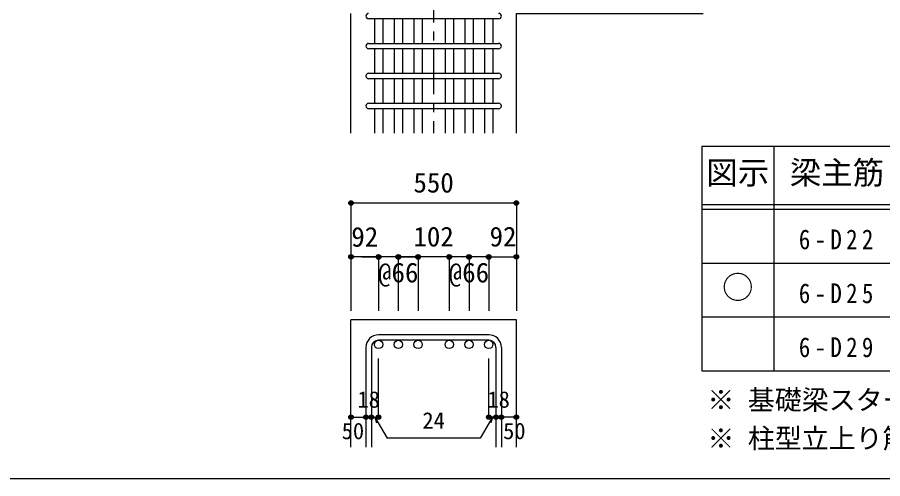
# Model space of a CAD drawing. Units: millimetres at full size, sheet at 1:30; details may follow other scales. Extents: x -5973 to 5954, y -4195 to 4201.
# Drawn here: x -837 to 2051, y 3 to 1543 of the extents above; entities that cross this region are included whole.
import ezdxf
from ezdxf.enums import TextEntityAlignment as Align

# ---------------------------------------------------------------- set-up
doc = ezdxf.new("R2010")
doc.units = ezdxf.units.MM
doc.header["$LTSCALE"] = 30
doc.header["$PDMODE"] = 32
doc.header["$PDSIZE"] = 15
doc.linetypes.add('CHAIN1', pattern=[8, 5, -1, 1, -1])
for name, color, linetype in [('0-1_躯体線', 2, 'Continuous'), ('0-5_基礎梁筋', 7, 'Continuous'), ('0-6_スタラップ筋', 7, 'Continuous'), ('0-D_寸法', 4, 'Continuous'), ('6-7_文字', 7, 'Continuous'), ('6-E_枠', 7, 'Continuous'), ('F-0_枠', 6, 'Continuous')]:
    doc.layers.add(name, color=color, linetype=linetype)
doc.styles.add('ＭＳ ゴシック', font='')
doc.styles.get('ＭＳ ゴシック').set_extended_font_data('MS Gothic')

msp = doc.modelspace()

# ---------------------------------------------------------------- linework, layer by layer
at = {"layer": '0-1_躯体線'}
for p, q in [((276.44, 1156.03), (276.44, 1556.03)), ((276.44, 108.3), (276.44, 533.3)), ((828.44, 533.3), (276.44, 533.3)), ((828.44, 108.3), (828.44, 533.3))]:
    msp.add_line(p, q, dxfattribs=at)
msp.add_lwpolyline([(828.44, 1156.03), (828.44, 1556.03), (1452.44, 1556.03)], dxfattribs=at)
at = {"layer": '0-5_基礎梁筋'}
for p, q in [((354.44, 1538.03), (354.44, 1456.03)), ((382.44, 1538.03), (382.44, 1456.03)), ((420.44, 1538.03), (420.44, 1456.03)), ((448.44, 1538.03), (448.44, 1456.03)), ((486.44, 1538.03), (486.44, 1456.03)), ((514.44, 1538.03), (514.44, 1456.03)), ((590.44, 1538.03), (590.44, 1456.03)), ((618.44, 1538.03), (618.44, 1456.03)), ((656.44, 1538.03), (656.44, 1456.03)), ((684.44, 1538.03), (684.44, 1456.03)), ((722.44, 1538.03), (722.44, 1456.03)), ((750.44, 1538.03), (750.44, 1456.03)), ((354.44, 1438.03), (354.44, 1356.03)), ((382.44, 1438.03), (382.44, 1356.03)), ((420.44, 1438.03), (420.44, 1356.03)), ((448.44, 1438.03), (448.44, 1356.03)), ((486.44, 1438.03), (486.44, 1356.03)), ((514.44, 1438.03), (514.44, 1356.03)), ((590.44, 1438.03), (590.44, 1356.03)), ((618.44, 1438.03), (618.44, 1356.03)), ((656.44, 1438.03), (656.44, 1356.03)), ((684.44, 1438.03), (684.44, 1356.03)), ((722.44, 1438.03), (722.44, 1356.03)), ((750.44, 1438.03), (750.44, 1356.03)), ((354.44, 1338.03), (354.44, 1256.03)), ((382.44, 1338.03), (382.44, 1256.03)), ((420.44, 1338.03), (420.44, 1256.03)), ((448.44, 1338.03), (448.44, 1256.03)), ((486.44, 1338.03), (486.44, 1256.03)), ((514.44, 1338.03), (514.44, 1256.03)), ((590.44, 1338.03), (590.44, 1256.03)), ((618.44, 1338.03), (618.44, 1256.03)), ((656.44, 1338.03), (656.44, 1256.03)), ((684.44, 1338.03), (684.44, 1256.03)), ((722.44, 1338.03), (722.44, 1256.03)), ((750.44, 1338.03), (750.44, 1256.03)), ((354.44, 1238.03), (354.44, 1156.03)), ((382.44, 1238.03), (382.44, 1156.03)), ((420.44, 1238.03), (420.44, 1156.03)), ((448.44, 1238.03), (448.44, 1156.03)), ((486.44, 1238.03), (486.44, 1156.03)), ((514.44, 1238.03), (514.44, 1156.03)), ((590.44, 1238.03), (590.44, 1156.03)), ((618.44, 1238.03), (618.44, 1156.03)), ((656.44, 1238.03), (656.44, 1156.03)), ((684.44, 1238.03), (684.44, 1156.03)), ((722.44, 1238.03), (722.44, 1156.03)), ((750.44, 1238.03), (750.44, 1156.03))]:
    msp.add_line(p, q, dxfattribs=at)
at = {"layer": '0-5_基礎梁筋', "color": 3}
for centre in [(368.44, 451.3), (434.44, 451.3), (500.44, 451.3), (604.44, 451.3), (670.44, 451.3), (736.44, 451.3)]:
    msp.add_circle(centre, 14, dxfattribs=at)
at = {"layer": '0-6_スタラップ筋'}
for p, q in [((769.44, 1538.03), (335.44, 1538.03)), ((335.44, 1456.03), (769.44, 1456.03)), ((769.44, 1438.03), (335.44, 1438.03)), ((335.44, 1356.03), (769.44, 1356.03)), ((769.44, 1338.03), (335.44, 1338.03)), ((335.44, 1256.03), (769.44, 1256.03)), ((769.44, 1238.03), (335.44, 1238.03)), ((736.44, 483.3), (368.44, 483.3)), ((736.44, 465.3), (368.44, 465.3)), ((326.44, 441.3), (326.44, 108.3)), ((344.44, 441.3), (344.44, 108.3)), ((760.44, 441.3), (760.44, 108.3)), ((778.44, 441.3), (778.44, 108.3))]:
    msp.add_line(p, q, dxfattribs=at)
for centre, radius, start, end in [((335.44, 1547.03), 9, 90, 270), ((769.44, 1547.03), 9, 270, 90), ((335.44, 1447.03), 9, 90, 270), ((769.44, 1447.03), 9, 270, 90), ((335.44, 1347.03), 9, 90, 270), ((769.44, 1347.03), 9, 270, 90), ((335.44, 1247.03), 9, 90, 270), ((769.44, 1247.03), 9, 270, 90), ((368.44, 441.3), 42, 90, 180), ((368.44, 441.3), 24, 90, 180), ((736.44, 441.3), 42, 0, 90), ((736.44, 441.3), 24, 0, 90)]:
    msp.add_arc(centre, radius, start, end, dxfattribs=at)
at = {"layer": '0-D_寸法', "linetype": 'CHAIN1'}
msp.add_line((552.44, 3356.03), (552.44, 1156.03), dxfattribs=at)
at = {"layer": '0-D_寸法'}
for p, q in [((276.44, 923.3), (276.44, 743.3)), ((276.44, 923.3), (828.44, 923.3)), ((828.44, 923.3), (828.44, 743.3)), ((276.44, 743.3), (276.44, 563.3)), ((362.44, 743.3), (276.44, 743.3)), ((312.47, 743.3), (368.44, 743.3)), ((368.44, 743.3), (368.44, 563.3)), ((434.44, 743.3), (434.44, 563.3)), ((434.44, 743.3), (500.44, 743.3)), ((500.44, 743.3), (500.44, 563.3)), ((604.44, 743.3), (604.44, 563.3)), ((670.44, 743.3), (670.44, 563.3)), ((736.44, 743.3), (736.44, 563.3)), ((742.44, 743.3), (828.44, 743.3)), ((828.44, 743.3), (828.44, 563.3)), ((368.44, 208.3), (368.44, 404.39)), ((736.44, 208.3), (736.44, 404.39)), ((276.44, 208.3), (326.44, 208.3)), ((326.44, 208.3), (344.44, 208.3)), ((344.44, 208.3), (368.44, 208.3)), ((356.44, 208.3), (396.89, 138.24)), ((356.44, 208.3), (361.61, 188.98)), ((748.44, 208.3), (707.99, 138.24)), ((760.44, 208.3), (736.44, 208.3)), ((748.44, 208.3), (743.26, 188.98)), ((778.44, 208.3), (760.44, 208.3)), ((828.44, 208.3), (778.44, 208.3)), ((707.99, 138.24), (396.89, 138.24))]:
    msp.add_line(p, q, dxfattribs=at)
for points in [[(604.44, 743.3), (486.44, 743.3), (368.44, 743.3)], [(736.44, 743.3), (670.44, 743.3), (604.44, 743.3)]]:
    msp.add_lwpolyline(points, dxfattribs=at)
for centre, radius in [((276.44, 923.3), 7.2), ((276.44, 923.3), 6.4), ((276.44, 923.3), 5.6), ((276.44, 923.3), 4.8), ((276.44, 923.3), 4), ((276.44, 923.3), 3.2), ((276.44, 923.3), 2.4), ((276.44, 923.3), 1.6), ((828.44, 923.3), 7.2), ((828.44, 923.3), 6.4), ((828.44, 923.3), 5.6), ((828.44, 923.3), 4.8), ((828.44, 923.3), 4), ((828.44, 923.3), 3.2), ((828.44, 923.3), 2.4), ((828.44, 923.3), 1.6), ((276.44, 923.3), 0.8), ((828.44, 923.3), 0.8), ((368.44, 743.3), 8), ((434.44, 743.3), 8), ((500.44, 743.3), 8), ((604.44, 743.3), 8), ((670.44, 743.3), 8), ((736.44, 743.3), 8), ((276.44, 743.3), 7.2), ((276.44, 743.3), 6.4), ((276.44, 743.3), 5.6), ((276.44, 743.3), 4.8), ((276.44, 743.3), 4), ((276.44, 743.3), 3.2), ((276.44, 743.3), 2.4), ((276.44, 743.3), 1.6), ((276.44, 743.3), 0.8), ((368.44, 743.3), 7.2), ((368.44, 743.3), 6.4), ((368.44, 743.3), 5.6), ((368.44, 743.3), 4.8), ((368.44, 743.3), 4), ((368.44, 743.3), 3.2), ((368.44, 743.3), 2.4), ((368.44, 743.3), 1.6), ((368.44, 743.3), 0.8), ((434.44, 743.3), 7.2), ((434.44, 743.3), 6.4), ((434.44, 743.3), 5.6), ((434.44, 743.3), 4.8), ((434.44, 743.3), 4), ((434.44, 743.3), 3.2), ((434.44, 743.3), 2.4), ((434.44, 743.3), 1.6), ((434.44, 743.3), 0.8), ((500.44, 743.3), 7.2), ((500.44, 743.3), 6.4), ((500.44, 743.3), 5.6), ((500.44, 743.3), 4.8), ((500.44, 743.3), 4), ((500.44, 743.3), 3.2), ((500.44, 743.3), 2.4), ((500.44, 743.3), 1.6), ((500.44, 743.3), 0.8), ((604.44, 743.3), 7.2), ((604.44, 743.3), 6.4), ((604.44, 743.3), 5.6), ((604.44, 743.3), 4.8), ((604.44, 743.3), 4), ((604.44, 743.3), 3.2), ((604.44, 743.3), 2.4), ((604.44, 743.3), 1.6), ((604.44, 743.3), 0.8), ((670.44, 743.3), 7.2), ((670.44, 743.3), 6.4), ((670.44, 743.3), 5.6), ((670.44, 743.3), 4.8), ((670.44, 743.3), 4), ((670.44, 743.3), 3.2), ((670.44, 743.3), 2.4), ((670.44, 743.3), 1.6), ((670.44, 743.3), 0.8), ((736.44, 743.3), 7.2), ((736.44, 743.3), 6.4), ((736.44, 743.3), 5.6), ((736.44, 743.3), 4.8), ((736.44, 743.3), 4), ((736.44, 743.3), 3.2), ((736.44, 743.3), 2.4), ((736.44, 743.3), 1.6), ((736.44, 743.3), 0.8), ((828.44, 743.3), 7.2), ((828.44, 743.3), 6.4), ((828.44, 743.3), 5.6), ((828.44, 743.3), 4.8), ((828.44, 743.3), 4), ((828.44, 743.3), 3.2), ((828.44, 743.3), 2.4), ((828.44, 743.3), 1.6), ((828.44, 743.3), 0.8), ((276.44, 208.3), 4), ((276.44, 208.3), 3.6), ((276.44, 208.3), 3.2), ((276.44, 208.3), 2.8), ((276.44, 208.3), 2.4), ((276.44, 208.3), 2), ((276.44, 208.3), 1.6), ((276.44, 208.3), 1.2), ((276.44, 208.3), 0.8), ((276.44, 208.3), 0.4), ((326.44, 208.3), 4), ((326.44, 208.3), 3.6), ((326.44, 208.3), 3.2), ((326.44, 208.3), 2.8), ((326.44, 208.3), 2.4), ((326.44, 208.3), 2), ((326.44, 208.3), 1.6), ((326.44, 208.3), 1.2), ((326.44, 208.3), 0.8), ((326.44, 208.3), 0.4), ((344.44, 208.3), 4), ((344.44, 208.3), 3.6), ((344.44, 208.3), 3.2), ((344.44, 208.3), 2.8), ((344.44, 208.3), 2.4), ((344.44, 208.3), 2), ((344.44, 208.3), 1.6), ((344.44, 208.3), 1.2), ((344.44, 208.3), 0.8), ((344.44, 208.3), 0.4), ((368.44, 208.3), 4), ((368.44, 208.3), 3.6), ((368.44, 208.3), 3.2), ((368.44, 208.3), 2.8), ((368.44, 208.3), 2.4), ((368.44, 208.3), 2), ((368.44, 208.3), 1.6), ((368.44, 208.3), 1.2), ((368.44, 208.3), 0.8), ((368.44, 208.3), 0.4), ((736.44, 208.3), 4), ((736.44, 208.3), 3.6), ((736.44, 208.3), 3.2), ((736.44, 208.3), 2.8), ((736.44, 208.3), 2.4), ((736.44, 208.3), 2), ((736.44, 208.3), 1.6), ((736.44, 208.3), 1.2), ((736.44, 208.3), 0.8), ((736.44, 208.3), 0.4), ((760.44, 208.3), 4), ((760.44, 208.3), 3.6), ((760.44, 208.3), 3.2), ((760.44, 208.3), 2.8), ((760.44, 208.3), 2.4), ((760.44, 208.3), 2), ((760.44, 208.3), 1.6), ((760.44, 208.3), 1.2), ((760.44, 208.3), 0.8), ((760.44, 208.3), 0.4), ((778.44, 208.3), 4), ((778.44, 208.3), 3.6), ((778.44, 208.3), 3.2), ((778.44, 208.3), 2.8), ((778.44, 208.3), 2.4), ((778.44, 208.3), 2), ((778.44, 208.3), 1.6), ((778.44, 208.3), 1.2), ((778.44, 208.3), 0.8), ((778.44, 208.3), 0.4), ((828.44, 208.3), 4), ((828.44, 208.3), 3.6), ((828.44, 208.3), 3.2), ((828.44, 208.3), 2.8), ((828.44, 208.3), 2.4), ((828.44, 208.3), 2), ((828.44, 208.3), 1.6), ((828.44, 208.3), 1.2), ((828.44, 208.3), 0.8), ((828.44, 208.3), 0.4)]:
    msp.add_circle(centre, radius, dxfattribs=at)
at = {"layer": '0-D_寸法', "color": 7}
for p in [(276.44, 923.3), (828.44, 923.3), (276.44, 743.3), (368.44, 743.3), (368.44, 743.3), (434.44, 743.3), (434.44, 743.3), (500.44, 743.3), (500.44, 743.3), (604.44, 743.3), (604.44, 743.3), (670.44, 743.3), (670.44, 743.3), (736.44, 743.3), (736.44, 743.3), (828.44, 743.3), (276.44, 208.3), (326.44, 208.3), (344.44, 208.3), (368.44, 208.3), (368.44, 208.3), (736.44, 208.3), (736.44, 208.3), (760.44, 208.3), (778.44, 208.3), (828.44, 208.3)]:
    msp.add_point(p, dxfattribs=at)
at = {"layer": '6-E_枠', "color": 3}
for p, q in [((1447.71, 1112.77), (1447.71, 362.77)), ((1447.71, 1112.77), (3610.24, 1112.77)), ((1447.71, 362.77), (3610.24, 362.77))]:
    msp.add_line(p, q, dxfattribs=at)
at = {"layer": '6-E_枠'}
for p, q in [((1687.71, 1112.77), (1687.71, 362.77)), ((1447.71, 917.77), (3610.24, 917.77)), ((1447.71, 902.77), (3610.24, 902.77)), ((1447.71, 722.77), (3610.24, 722.77)), ((1447.71, 542.77), (3610.24, 542.77))]:
    msp.add_line(p, q, dxfattribs=at)
at = {"layer": 'F-0_枠', "color": 2}
msp.add_line((3723.6, 2.95), (-5972.88, 2.95), dxfattribs=at)

# ---------------------------------------------------------------- texts
at = {"layer": '0-D_寸法', "style": 'ＭＳ ゴシック'}
for s, height, p in [('550', 65.98, (484.94, 938.3)), ('92', 65.98, (277.55, 757.48)), ('102', 65.98, (484.94, 758.3)), ('92', 65.98, (739.15, 758.24)), ('@66', 65.98, (366.94, 638.3)), ('@66', 65.98, (602.94, 638.3)), ('18', 54.99, (297.94, 223.3)), ('18', 54.99, (731.94, 223.3)), ('24', 54.99, (514.94, 153.24)), ('50', 54.99, (245.44, 118.3)), ('50', 54.99, (784.44, 118.3))]:
    msp.add_text(s, height=height, dxfattribs=at).set_placement(p, align=Align.BOTTOM_LEFT)
at = {"layer": '6-7_文字', "color": 2, "style": 'ＭＳ ゴシック'}
for s, p in [('図示', (1462.71, 962.77)), ('梁主筋', (1741.48, 962.77)), ('○', (1515.21, 580.27))]:
    msp.add_text(s, height=76.98, dxfattribs=at).set_placement(p, align=Align.BOTTOM_LEFT)
at = {"layer": '6-7_文字', "style": 'ＭＳ ゴシック'}
for s, p in [('※ 基礎梁スターラップ     D16 @100', (1466.27, 213.19)), ('※ 柱型立上り筋●は引張側領域時', (1466.27, 84.68))]:
    msp.add_text(s, height=65.98, dxfattribs=at).set_placement(p, align=Align.BOTTOM_LEFT)
at = {"layer": '6-7_文字', "char_height": 65.98, "attachment_point": 7, "style": 'ＭＳ ゴシック'}
for s, insert in [('\\T1.38;\\W0.85;6-D22', (1771.48, 767.77)), ('\\T1.38;\\W0.85;6-D25', (1771.48, 587.77)), ('\\T1.38;\\W0.85;6-D29', (1771.48, 407.77))]:
    msp.add_mtext(s, dxfattribs=dict(at, insert=insert))

doc.saveas('drawing.dxf')
